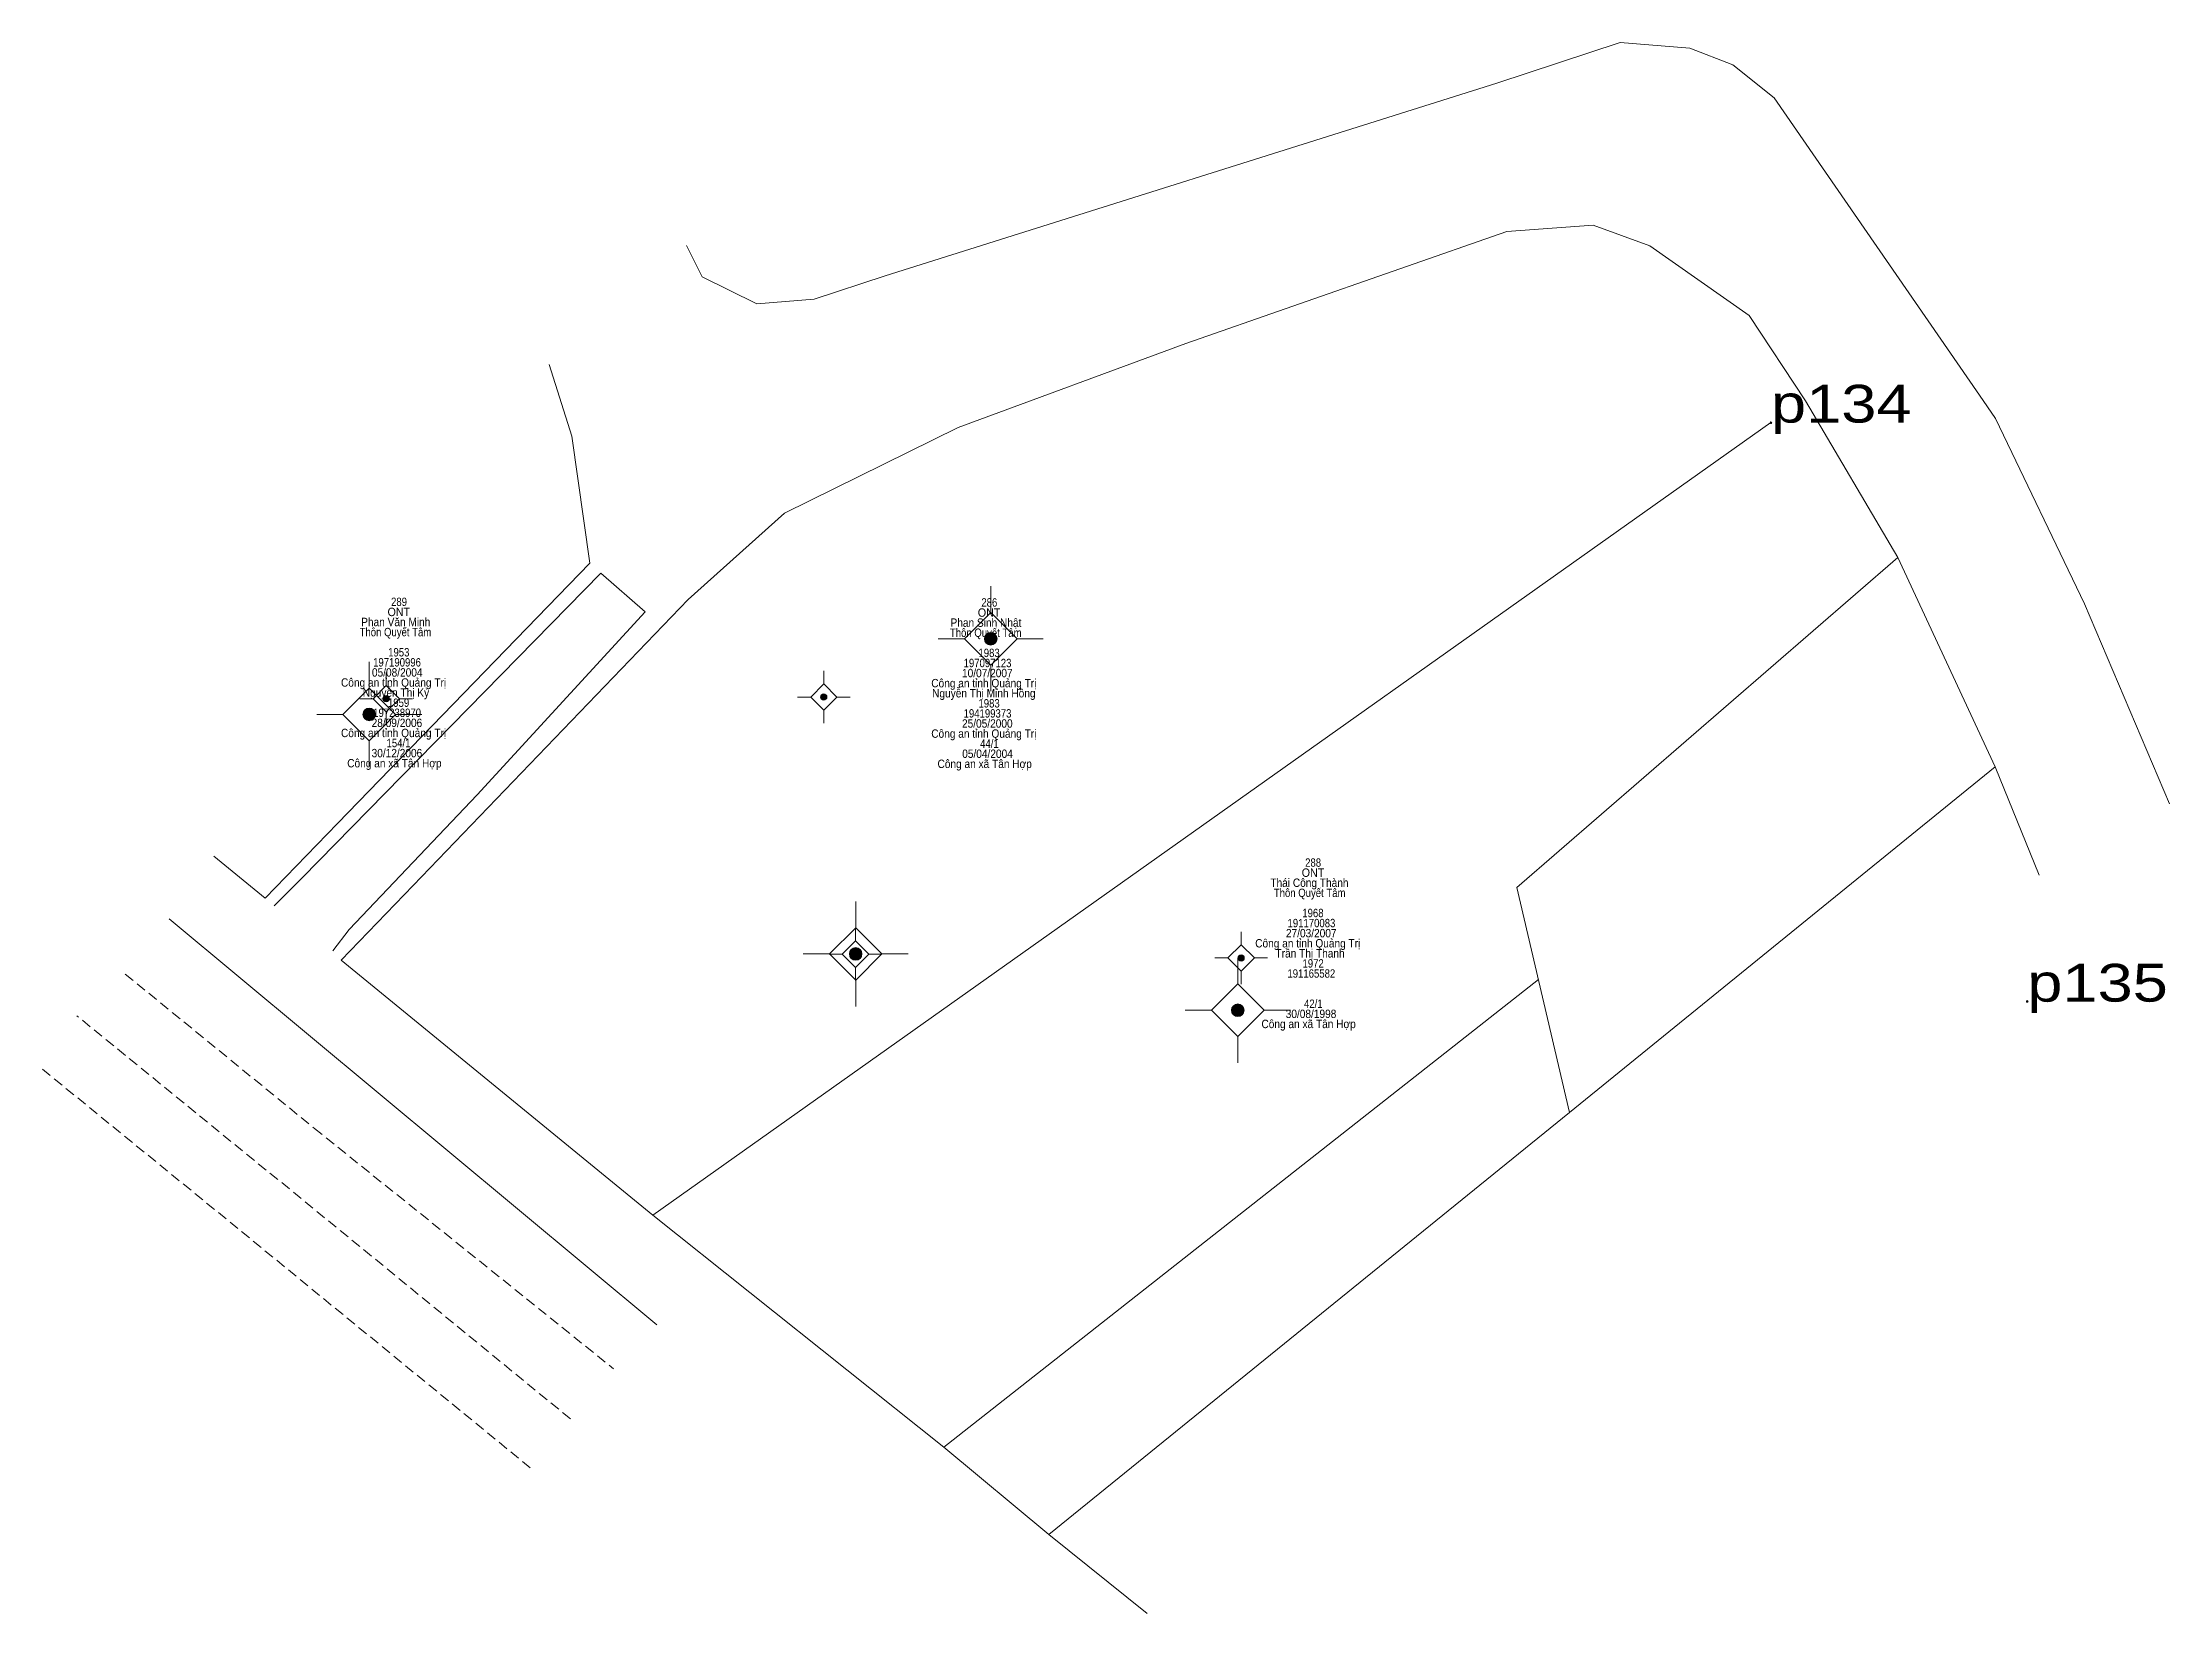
# Model space of a CAD drawing. Header units: metres. Extents: x 550872 to 550974, y 1841006 to 1841081.
import ezdxf
from ezdxf.enums import TextEntityAlignment as Align

# ---------------------------------------------------------------- set-up
doc = ezdxf.new("R2010")
doc.units = ezdxf.units.M
doc.header["$LTSCALE"] = 0.16
doc.header["$PDMODE"] = 32
doc.header["$PDSIZE"] = 0.08
doc.linetypes.add('MEDIUM_DASHED', pattern=[4.5, 3, -1.5])
for name, color, linetype, lineweight in [('10', 7, 'Continuous', 13), ('11', 7, 'Continuous', 13), ('22', 7, 'MEDIUM_DASHED', 13), ('23', 7, 'Continuous', 13), ('32', 7, 'Continuous', 13)]:
    doc.layers.add(name, color=color, linetype=linetype, lineweight=lineweight)
doc.layers.add('15', color=7, linetype='Continuous')

msp = doc.modelspace()

# ---------------------------------------------------------------- hatches: boundary and pattern name
at = {"layer": '11'}
for points in [[(550917.7595, 1841052.77, 1), (550917.1595, 1841052.77, 1)], [(550888.8298, 1841049.92, 1), (550888.5298, 1841049.92, 1)], [(550909.6597, 1841050, 1), (550909.3597, 1841050, 1)], [(550888.1695, 1841049.17, 1), (550887.5695, 1841049.17, 1)], [(550911.3295, 1841037.77, 1), (550910.7295, 1841037.77, 1)], [(550911.1698, 1841037.76, 1), (550910.8697, 1841037.76, 1)], [(550929.5298, 1841037.58, 1), (550929.2298, 1841037.58, 1)], [(550929.5195, 1841035.09, 1), (550928.9195, 1841035.09, 1)]]:
    msp.add_hatch(color=256, dxfattribs=at).paths.add_polyline_path(points)

# ---------------------------------------------------------------- linework, layer by layer
at = {"layer": '10'}
for p, q in [((550953.57, 1841068.16), (550948.83, 1841071.47)), ((550953.57, 1841068.16), (550956.24, 1841064.09)), ((550915.91, 1841062.83), (550926.74, 1841066.82)), ((550897.52, 1841062.42), (550896.44, 1841065.83)), ((550965.29, 1841063.26), (550964.52, 1841064.37)), ((550901.38, 1841025.34), (550954.6, 1841063.06)), ((550889.96, 1841041.03), (550903.05, 1841054.64)), ((550967.37, 1841041.52), (550965.28, 1841046.67)), ((550882.92, 1841040.43), (550886.36, 1841043.98)), ((550889.96, 1841041.03), (550886.54, 1841037.47)), ((550901.38, 1841025.34), (550886.54, 1841037.47)), ((550920.23, 1841010.14), (550924.91, 1841006.38))]:
    msp.add_line(p, q, dxfattribs=at)
for points in [[(550947.42, 1841081.15), (550941.55, 1841079.22), (550912.44, 1841070.04), (550909.05, 1841068.93), (550906.32, 1841068.71), (550903.72, 1841070), (550902.97, 1841071.49)], [(550947.42, 1841081.15), (550950.74, 1841080.88), (550952.78, 1841080.09), (550954.75, 1841078.52), (550964.52, 1841064.37)], [(550926.74, 1841066.82), (550942.02, 1841072.15), (550946.13, 1841072.45), (550948.83, 1841071.47)], [(550953.57, 1841068.16), (550956.24, 1841064.09), (550960.64, 1841056.64)], [(550965.29, 1841063.26), (550969.52, 1841054.43), (550973.57, 1841044.92)], [(550897.52, 1841062.42), (550898.38, 1841056.37), (550886.36, 1841043.98)], [(550897.52, 1841062.42), (550898.38, 1841056.37), (550886.36, 1841043.98)], [(550915.91, 1841062.83), (550907.64, 1841058.75), (550903.05, 1841054.64)], [(550943.53, 1841036.56), (550915.23, 1841014.3), (550920.23, 1841010.14), (550945.01, 1841030.23)]]:
    msp.add_lwpolyline(points, dxfattribs=at)
msp.add_lwpolyline([(550960.64, 1841056.64), (550965.28, 1841046.67), (550945.01, 1841030.23), (550942.51, 1841040.94)], close=True, dxfattribs=at)
for p in [(550954.6, 1841063.05), (550966.8, 1841035.51)]:
    msp.add_point(p, dxfattribs=at)
at = {"layer": '11'}
for p, q in [((550917.46, 1841055.27), (550917.46, 1841054.02)), ((550916.21, 1841052.77), (550914.96, 1841052.77)), ((550919.96, 1841052.77), (550918.71, 1841052.77)), ((550887.87, 1841051.67), (550887.87, 1841050.42)), ((550888.68, 1841051.17), (550888.68, 1841050.55)), ((550909.51, 1841051.25), (550909.51, 1841050.63)), ((550917.46, 1841051.52), (550917.46, 1841050.27)), ((550886.62, 1841049.17), (550885.37, 1841049.17)), ((550888.06, 1841049.92), (550887.43, 1841049.92)), ((550888.68, 1841049.29), (550888.68, 1841048.67)), ((550890.37, 1841049.17), (550889.12, 1841049.17)), ((550889.93, 1841049.92), (550889.31, 1841049.92)), ((550908.89, 1841050), (550908.26, 1841050)), ((550909.51, 1841049.37), (550909.51, 1841048.75)), ((550910.76, 1841050), (550910.13, 1841050)), ((550887.87, 1841047.92), (550887.87, 1841046.67)), ((550911.03, 1841040.27), (550911.03, 1841039.02)), ((550911.02, 1841039.01), (550911.02, 1841038.39)), ((550929.38, 1841038.83), (550929.38, 1841038.21)), ((550909.78, 1841037.77), (550908.53, 1841037.77)), ((550910.39, 1841037.76), (550909.77, 1841037.76)), ((550911.02, 1841037.13), (550911.02, 1841036.51)), ((550912.27, 1841037.76), (550911.65, 1841037.76)), ((550913.53, 1841037.77), (550912.28, 1841037.77)), ((550928.75, 1841037.58), (550928.13, 1841037.58)), ((550929.22, 1841037.59), (550929.22, 1841036.34)), ((550929.38, 1841036.95), (550929.38, 1841036.33)), ((550930.63, 1841037.58), (550930.01, 1841037.58)), ((550911.03, 1841036.52), (550911.03, 1841035.27)), ((550927.97, 1841035.09), (550926.72, 1841035.09)), ((550931.72, 1841035.09), (550930.47, 1841035.09)), ((550929.22, 1841033.84), (550929.22, 1841032.59))]:
    msp.add_line(p, q, dxfattribs=at)
for points in [[(550917.46, 1841054.02), (550916.21, 1841052.77), (550917.46, 1841051.52), (550918.71, 1841052.77)], [(550887.87, 1841050.42), (550886.62, 1841049.17), (550887.87, 1841047.92), (550889.12, 1841049.17)], [(550888.68, 1841050.55), (550888.06, 1841049.92), (550888.68, 1841049.29), (550889.31, 1841049.92)], [(550909.51, 1841050.63), (550908.89, 1841050), (550909.51, 1841049.37), (550910.13, 1841050)], [(550911.03, 1841039.02), (550909.78, 1841037.77), (550911.03, 1841036.52), (550912.28, 1841037.77)], [(550911.02, 1841038.39), (550910.39, 1841037.76), (550911.02, 1841037.13), (550911.65, 1841037.76)], [(550929.38, 1841038.21), (550928.75, 1841037.58), (550929.38, 1841036.95), (550930.01, 1841037.58)], [(550929.22, 1841036.34), (550927.97, 1841035.09), (550929.22, 1841033.84), (550930.47, 1841035.09)]]:
    msp.add_lwpolyline(points, close=True, dxfattribs=at)
for centre, radius in [((550917.4595, 1841052.77), 0.3), ((550888.6798, 1841049.92), 0.15), ((550909.5097, 1841050), 0.15), ((550887.8695, 1841049.17), 0.3), ((550911.0295, 1841037.77), 0.3), ((550911.0197, 1841037.76), 0.15), ((550929.3798, 1841037.58), 0.15), ((550929.2195, 1841035.09), 0.3)]:
    msp.add_circle(centre, radius, dxfattribs=at)
at = {"layer": '22', "linetype": 'Continuous'}
for p, q in [((550882.92, 1841040.43), (550880.47, 1841042.42)), ((550915.23, 1841014.3), (550901.38, 1841025.34))]:
    msp.add_line(p, q, dxfattribs=at)
at = {"layer": '22'}
for p, q in [((550876.26, 1841036.81), (550885.26, 1841029.47)), ((550883.52, 1841027.03), (550873.95, 1841034.83)), ((550881.62, 1841024.7), (550872.32, 1841032.28)), ((550885.26, 1841029.47), (550899.5, 1841018.03)), ((550897.45, 1841015.64), (550883.53, 1841027.03)), ((550895.54, 1841013.31), (550881.62, 1841024.7))]:
    msp.add_line(p, q, dxfattribs=at)
at = {"layer": '23'}
for p, q in [((550947.42, 1841081.15), (550950.74, 1841080.88)), ((550950.74, 1841080.88), (550952.78, 1841080.09)), ((550952.78, 1841080.09), (550954.75, 1841078.52)), ((550897.52, 1841062.42), (550898.38, 1841056.37)), ((550886.36, 1841043.98), (550898.38, 1841056.37))]:
    msp.add_line(p, q, dxfattribs=at)
for points in [[(550947.42, 1841081.15), (550941.55, 1841079.22), (550912.44, 1841070.04)], [(550912.44, 1841070.04), (550909.05, 1841068.93), (550906.32, 1841068.71), (550903.72, 1841070)], [(550897.52, 1841062.42), (550898.38, 1841056.37), (550886.36, 1841043.98)], [(550897.52, 1841062.42), (550898.38, 1841056.37), (550886.36, 1841043.98)]]:
    msp.add_lwpolyline(points, dxfattribs=at)
at = {"layer": '32'}
for p, q in [((550960.64, 1841056.64), (550965.28, 1841046.67)), ((550884.68, 1841041.4), (550898.9, 1841055.9)), ((550898.9, 1841055.9), (550901, 1841054.06)), ((550883.34, 1841040.06), (550884.68, 1841041.4)), ((550878.35, 1841039.44), (550901.57, 1841020.12)), ((550886.14, 1841037.92), (550886.91, 1841038.94))]:
    msp.add_line(p, q, dxfattribs=at)
msp.add_lwpolyline([(550886.91, 1841038.94), (550893.01, 1841045.35), (550901, 1841054.06)], dxfattribs=at)

# ---------------------------------------------------------------- texts
at = {"layer": '10', "width": 1.25}
for s, p in [('p134', (550954.6, 1841063.06)), ('p135', (550966.8, 1841035.5))]:
    msp.add_text(s, height=1.8, dxfattribs=at).set_placement(p)
at = {"layer": '10'}
msp.add_text('D', height=0.01, dxfattribs=at).set_placement((550965.2949, 1841063.26), align=Align.CENTER)
msp.add_text('D', height=0.01, dxfattribs=at).set_placement((550965.2949, 1841063.26), align=Align.CENTER)
at = {"layer": '15'}
for s, width, p in [('ONT', 0.95, (550889.28, 1841053.85)), ('289', 0.85, (550889.29, 1841054.33)), ('ONT', 0.95, (550917.38, 1841053.82)), ('286', 0.85, (550917.39, 1841054.3)), ('Thôn Quyết Tâm', 0.85, (550889.12, 1841052.89)), ('Phan Văn Minh', 0.9, (550889.135, 1841053.37)), ('Thôn Quyết Tâm', 0.85, (550917.22, 1841052.86)), ('Phan Sinh Nhật', 0.9, (550917.23, 1841053.34)), ('1953', 0.85, (550889.28, 1841051.93)), ('1983', 0.85, (550917.38, 1841051.9)), ('05/08/2004', 0.9, (550889.205, 1841050.97)), ('197190996', 0.85, (550889.195, 1841051.45)), ('10/07/2007', 0.9, (550917.295, 1841050.94)), ('197097123', 0.85, (550917.305, 1841051.42)), ('Công an tỉnh Quảng Trị', 0.9, (550889.03, 1841050.49)), ('Nguyễn Thị Kỷ', 0.9, (550889.145, 1841050.01)), ('Công an tỉnh Quảng Trị', 0.9, (550917.13, 1841050.46)), ('Nguyễn Thị Minh Hồng', 0.9, (550917.13, 1841049.98)), ('197238970', 0.85, (550889.2, 1841049.05)), ('1959', 0.85, (550889.27, 1841049.53)), ('194199373', 0.85, (550917.305, 1841049.02)), ('1983', 0.85, (550917.38, 1841049.5)), ('Công an tỉnh Quảng Trị', 0.9, (550889.03, 1841048.09)), ('28/09/2006', 0.9, (550889.19, 1841048.57)), ('154/1', 0.85, (550889.265, 1841047.61)), ('Công an tỉnh Quảng Trị', 0.9, (550917.13, 1841048.06)), ('25/05/2000', 0.9, (550917.295, 1841048.54)), ('44/1', 0.85, (550917.395, 1841047.58)), ('Công an xã Tân Hợp', 0.9, (550889.07, 1841046.65)), ('30/12/2006', 0.9, (550889.19, 1841047.13)), ('Công an xã Tân Hợp', 0.9, (550917.17, 1841046.62)), ('05/04/2004', 0.9, (550917.305, 1841047.1)), ('288', 0.85, (550932.805, 1841041.92)), ('Thái Công Thành', 0.9, (550932.63, 1841040.96)), ('Thôn Quyết Tâm', 0.85, (550932.64, 1841040.48)), ('ONT', 0.95, (550932.8, 1841041.44)), ('1968', 0.85, (550932.795, 1841039.52)), ('27/03/2007', 0.9, (550932.715, 1841038.56)), ('191170083', 0.85, (550932.725, 1841039.04)), ('Công an tỉnh Quảng Trị', 0.9, (550932.55, 1841038.08)), ('Trần Thị Thanh', 0.9, (550932.66, 1841037.6)), ('191165582', 0.85, (550932.72, 1841036.64)), ('1972', 0.85, (550932.805, 1841037.12)), ('30/08/1998', 0.9, (550932.705, 1841034.72)), ('42/1', 0.85, (550932.815, 1841035.2)), ('Công an xã Tân Hợp', 0.9, (550932.59, 1841034.24))]:
    msp.add_text(s, height=0.4, dxfattribs=dict(at, width=width)).set_placement(p, align=Align.CENTER)

doc.saveas('drawing.dxf')
